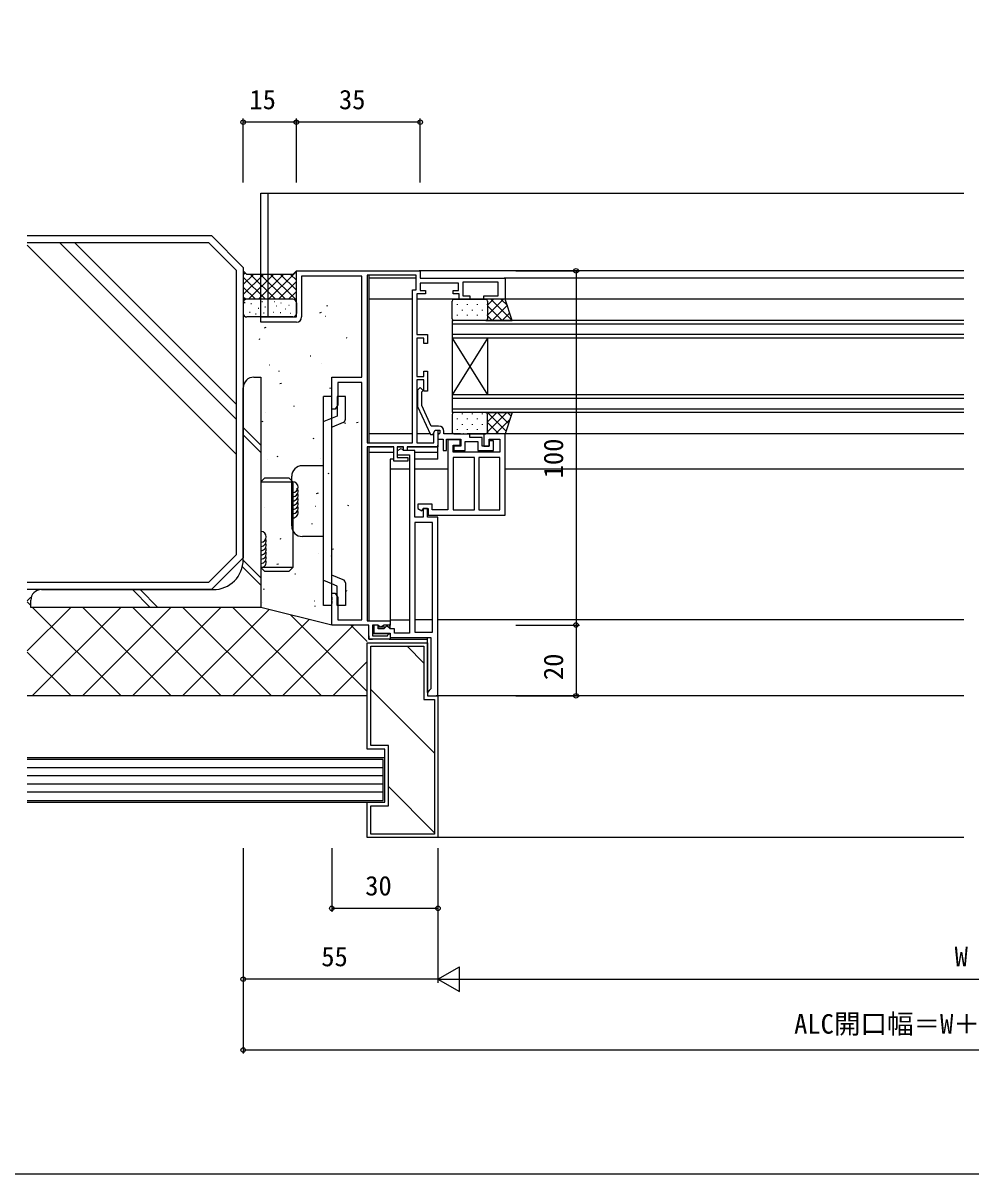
# Model space of a CAD drawing. Units: millimetres, scale not verified. Extents: x -437 to 438, y -344 to 341.
# Drawn here: x -120 to 147.8, y -343.5 to -18.5 of the extents above; entities that cross this region are included whole.
import ezdxf
from ezdxf.enums import TextEntityAlignment as Align

# ---------------------------------------------------------------- set-up
doc = ezdxf.new("R2010")
doc.units = ezdxf.units.MM
doc.header["$LTSCALE"] = 2
for name, color, linetype in [('0-2_YKK_11', 7, 'Continuous'), ('0-3_YKK_12', 2, 'Continuous'), ('0-4_YKK_13', 4, 'Continuous'), ('0-5_YKK_D', 6, 'Continuous'), ('0-6_YKK_ZWAK', 7, 'Continuous'), ('0-7_YSS_K', 3, 'Continuous')]:
    doc.layers.add(name, color=color, linetype=linetype)
doc.styles.add('ＭＳ ゴシック', font='')
doc.styles.get('ＭＳ ゴシック').set_extended_font_data('MS Gothic')

msp = doc.modelspace()

# ---------------------------------------------------------------- linework, layer by layer
at = {"layer": '0-2_YKK_11'}
for points in [[(-42.8, -103), (-52.8, -103), (-52.8, -101.5), (-42.8, -101.5), (-42.8, -88.5), (-7.8, -88.5), (-7.8, -90.5), (16.2, -90.5), (16.2, -96.5), (10.2, -96.5), (10.2, -95.5), (14.2, -95.5), (14.2, -91.7), (4.2, -91.7), (4.2, -95.5), (6.2, -95.5), (6.2, -96.5), (3.2, -96.5), (3.2, -95), (1.5, -95), (1.5, -94), (3, -94), (3, -92), (-7.8, -92), (-7.8, -94), (-6.3, -94), (-6.3, -95), (-8.8, -95), (-8.8, -106.5), (-5.8, -106.5), (-5.8, -109), (-6.8, -109), (-6.8, -107.5), (-8.8, -107.5), (-8.8, -118.3), (-6.8, -118.3), (-6.8, -116.8), (-5.8, -116.8), (-5.8, -122.5), (-6.8, -122.5)], [(-24.3, -187), (-24.3, -120), (-31.1, -120), (-31.1, -126.288), (-31.8, -127.5), (-32.8, -127.5), (-32.8, -118.5), (-24.3, -118.5), (-24.3, -90), (-41.3, -90), (-41.3, -101.5)], [(-6.8, -122.5), (-6.8, -119.3), (-8.8, -119.3), (-8.8, -137), (-4, -137), (-4, -134.193), (-3.6, -133.5), (-2.8, -133.5), (-2.8, -138.2), (-11.5, -138.2), (-11.5, -139.2), (-12.5, -139.2), (-12.5, -138.2), (-14.3, -138.2), (-14.3, -141.2), (-11.3, -141.2), (-11.3, -142.2), (-15.3, -142.2), (-15.3, -138.2), (-22.8, -138.2), (-22.8, -187.3), (-16.3, -187.3), (-16.3, -188.5), (-17.98, -188.5), (-18.95, -189.06), (-19.4, -188.8), (-19.7, -188.5), (-21.3, -188.5), (-21.3, -191.5), (-17.062, -191.5), (-16.745, -190.951), (-16.3, -191.07), (-16.3, -192.5), (-22.3, -192.5), (-22.3, -188.5), (-32.8, -188.5), (-32.8, -182.458), (-32.68, -182.275), (-32.68, -181.725), (-32.8, -181.542)], [(-2.6, -132.3), (-4.688, -132.3), (-7.4, -126.484), (-7.4, -122.649), (-6.976, -122.224), (-7.824, -121.376), (-8.6, -122.151), (-8.6, -126.75)], [(-8.6, -126.75), (-4.893, -134.7), (-4.293, -134.7), (-3.6, -133.5), (-2.3, -133.5), (-2.3, -134.3), (-2.5, -134.5), (-2.8, -134.8), (-2.8, -136), (-1.3, -136), (-1.3, -139.2), (-0.4, -139.2), (-0.4, -136), (3.7, -136), (3.7, -138), (1.7, -138), (1.7, -139.2), (4.9, -139.2), (4.9, -136.7), (8.5, -136.7), (8.5, -139.2), (12.9, -139.2), (12.9, -136.5), (11.7, -136.5), (11.7, -138), (9.7, -138), (9.7, -135.5), (6.2, -135.5), (6.2, -134.5), (5.458, -134.5), (5.275, -134.62), (4.725, -134.62), (4.542, -134.5), (4.458, -134.5), (4.275, -134.62), (3.725, -134.62), (3.542, -134.5), (-1.1, -134.5), (-1.1, -133.8)], [(-32.8, -181.542), (-32.8, -181.458), (-32.68, -181.275), (-32.68, -180.725), (-32.8, -180.542), (-32.8, -179.5), (-31.8, -179.5), (-31.1, -180.712), (-31.1, -187), (-24.3, -187)]]:
    msp.add_lwpolyline(points, dxfattribs=at)
for points in [[(-22.8, -89.7), (-22.8, -137), (-10, -137), (-10, -93.8), (-9, -93.8), (-9, -89.7)], [(16.2, -157.5), (16.2, -134.5), (10.2, -134.5), (10.2, -138), (11.7, -138), (11.7, -136), (14.7, -136), (14.7, -139.7), (1.5, -139.7), (1.5, -137.7), (3.5, -137.7), (3.5, -136.2), (0, -136.2), (0, -156), (-4.4, -156), (-4.4, -154.4), (-8.5, -154.4), (-8.5, -155.547), (-7.352, -156.21), (-7, -155.6), (-5.6, -155.6), (-5.6, -157.5)], [(-2.8, -208.5), (-2.8, -158), (-5.8, -158), (-5.8, -155.6), (-7, -155.6), (-7, -158), (-9.3, -158), (-9.3, -139.2), (-12.504, -139.2), (-12.8, -138.95), (-13.246, -138.74), (-14.3, -139.349), (-14.3, -140.4), (-10.8, -140.4), (-10.8, -190.8), (-15.1, -190.8), (-15.1, -189.6), (-16.3, -189.6), (-16.6, -189.3), (-17.1, -188.8), (-17.3, -188.8), (-17.8, -189.3), (-18.1, -189.6), (-19.7, -189.6), (-19.7, -188.5), (-20.9, -188.5), (-20.9, -190.8), (-16.3, -190.8), (-16.3, -192), (-4.8, -192), (-4.8, -206.5), (-5.3, -207), (-5.8, -207.5), (-5.8, -208.5)], [(7.5, -156), (7.5, -141.2), (1.5, -141.2), (1.5, -156)], [(14.7, -156), (14.7, -141.2), (8.7, -141.2), (8.7, -156)], [(-4.3, -190.5), (-4.3, -159.5), (-9.3, -159.5), (-9.3, -190.5)]]:
    msp.add_lwpolyline(points, close=True, dxfattribs=at)
for centre, start, end in [((-42.8, -101.5), 270.00001, 359.99999), ((-2.6, -133.8), 0.00001, 89.99999)]:
    msp.add_arc(centre, 1.5, start, end, dxfattribs=at)
at = {"layer": '0-3_YKK_12'}
for p, q in [((-52.8, -66.5), (145.7, -66.5)), ((-22.3, -89.7), (-22.3, -137)), ((-9.2, -90.5), (-22.3, -90.5)), ((145.7, -88.5), (-8.1, -88.5)), ((145.7, -90.5), (15.9, -90.5)), ((-10, -96.5), (-22.3, -96.5)), ((4.5, -96.5), (-8.8, -96.5)), ((10.7, -96.5), (5.9, -96.5)), ((145.7, -96.5), (15.2, -96.5)), ((1.2, -102.5), (1.2, -128.5)), ((145.7, -102.5), (1.2, -102.5)), ((145.7, -103.5), (1.2, -103.5)), ((145.7, -106.5), (1.2, -106.5)), ((11.2, -107.5), (1.2, -123.5)), ((1.2, -107.5), (11.2, -123.5)), ((145.7, -107.5), (1.2, -107.5)), ((11.2, -107.5), (11.2, -123.5)), ((145.7, -123.5), (1.2, -123.5)), ((145.7, -124.5), (1.2, -124.5)), ((145.7, -127.5), (1.2, -127.5)), ((145.7, -128.5), (1.2, -128.5)), ((-10, -134.5), (-22.3, -134.5)), ((-4.974, -134.5), (-8.8, -134.5)), ((-4, -134.5), (-4.177, -134.5)), ((10.7, -134.5), (5.9, -134.5)), ((145.7, -134.5), (15.7, -134.5)), ((-22.3, -138.2), (-22.3, -187.3)), ((-22.3, -138.2), (-15.6, -138.2)), ((-22.3, -139.7), (-15.3, -139.7)), ((-14, -138.2), (-12.8, -138.2)), ((-11.2, -138.2), (-2.8, -138.2)), ((-9.3, -139.7), (-2.8, -139.7)), ((-2.8, -141.7), (-2.8, -137.7)), ((-16.3, -141.7), (-16.3, -187.6)), ((-15.166, -141.7), (-16.3, -141.7)), ((-2.8, -141.7), (-9.3, -141.7)), ((-10.8, -144.5), (-16.3, -144.5)), ((0, -144.5), (-9.3, -144.5)), ((145.7, -144.5), (16.2, -144.5)), ((-16.6, -188.5), (-16.3, -188.5)), ((-16.3, -187), (-10.8, -187)), ((-16.3, -189.6), (-16.3, -188.2)), ((-4.3, -187), (-9.3, -187)), ((145.7, -187), (-2.8, -187)), ((-20.9, -189.1), (-21.3, -189.1)), ((-16.317, -191), (-21.3, -191)), ((-17.758, -189.1), (-19.7, -189.1)), ((-16.3, -189.1), (-16.642, -189.1)), ((-16.6, -192.5), (-5.8, -192.5)), ((-5.8, -207.5), (-5.8, -192)), ((145.7, -208.5), (-3.3, -208.5))]:
    msp.add_line(p, q, dxfattribs=at)
for points in [[(-52.8, -102.25), (-52.8, -89.5), (-52.8, -66.5)], [(-50.8, -101.5), (-50.8, -89.5), (-50.8, -66.5)], [(-22.3, -191.5), (-22.3, -192.5), (-21.3, -192.5)], [(-5.8, -208), (-5.8, -208.5), (-5.3, -208.5)]]:
    msp.add_lwpolyline(points, dxfattribs=at)
at = {"layer": '0-4_YKK_13'}
for p, q in [((1.2, -102), (1.2, -97)), ((1.7, -96.5), (10.7, -96.5)), ((4.03, -96.5), (4.03, -96.64)), ((6.86, -96.5), (6.86, -96.64)), ((9.69, -96.5), (9.69, -96.64)), ((16.2, -96.5), (10.7, -96.5)), ((11.2, -98.157), (12.857, -96.5)), ((11.2, -100.985), (15.685, -96.5)), ((11.2, -97), (11.2, -102)), ((12.171, -96.5), (18.171, -102.5)), ((14.999, -96.5), (16.801, -98.302)), ((2.615, -97.855), (2.615, -98.055)), ((4.03, -99.47), (4.03, -99.67)), ((5.445, -97.855), (5.445, -98.055)), ((6.86, -99.47), (6.86, -99.67)), ((8.275, -97.855), (8.275, -98.055)), ((9.69, -99.47), (9.69, -99.67)), ((11.105, -97.855), (11.105, -98.055)), ((11.2, -98.358), (15.342, -102.5)), ((12.514, -102.5), (16.778, -98.235)), ((15.342, -102.5), (17.486, -100.357)), ((10.7, -102.5), (1.7, -102.5)), ((2.615, -100.885), (2.615, -101.085)), ((5.445, -100.885), (5.445, -101.085)), ((8.275, -100.885), (8.275, -101.085)), ((11.105, -100.885), (11.105, -101.085)), ((11.2, -101.186), (12.514, -102.5)), ((18.171, -102.5), (18.193, -102.478)), ((-35.103, -183), (-35.097, -124)), ((-32.8, -124), (-35.097, -124)), ((-32.803, -183), (-32.802, -124)), ((-31.226, -124), (-31.226, -129.5)), ((-28.926, -124), (-31.226, -124)), ((-28.926, -130.377), (-28.925, -124)), ((1.2, -129), (1.2, -134)), ((10.7, -128.5), (1.7, -128.5)), ((4.03, -128.77), (4.03, -128.97)), ((6.86, -128.77), (6.86, -128.97)), ((9.69, -128.77), (9.69, -128.97)), ((10.919, -128.551), (10.97, -128.5)), ((11.2, -131.098), (13.798, -128.5)), ((11.2, -133.926), (16.626, -128.5)), ((11.2, -134), (11.2, -129)), ((11.229, -128.5), (16.457, -133.728)), ((14.058, -128.5), (17.164, -131.607)), ((16.886, -128.5), (17.872, -129.485)), ((-29.552, -131.304), (-32.726, -132.587)), ((2.615, -130.185), (2.615, -130.385)), ((2.615, -133.215), (2.615, -133.415)), ((4.03, -131.8), (4.03, -132)), ((5.445, -130.185), (5.445, -130.385)), ((5.445, -133.215), (5.445, -133.415)), ((6.86, -131.8), (6.86, -132)), ((8.275, -130.185), (8.275, -130.385)), ((8.275, -133.215), (8.275, -133.415)), ((9.69, -131.8), (9.69, -132)), ((11.105, -130.185), (11.105, -130.385)), ((11.105, -133.215), (11.105, -133.415)), ((11.2, -131.299), (14.401, -134.5)), ((13.455, -134.5), (17.573, -130.382)), ((1.7, -134.5), (10.7, -134.5)), ((16.2, -134.5), (10.7, -134.5)), ((11.187, -134.114), (11.573, -134.5)), ((-35.102, -143.5), (-41.101, -143.5)), ((-44.102, -160.499), (-44.102, -146.5)), ((-35.104, -163.5), (-41.102, -163.499)), ((-29.554, -175.695), (-32.729, -174.412)), ((-32.729, -176.893), (-35.029, -175.963)), ((-31.229, -177.499), (-32.729, -176.893)), ((-31.229, -182.999), (-31.229, -177.499)), ((-28.929, -176.622), (-28.929, -183)), ((-32.803, -183), (-35.103, -182.999)), ((-28.929, -183), (-31.229, -183))]:
    msp.add_line(p, q, dxfattribs=at)
for points in [[(10.7, -102.5), (18.2, -102.5), (16.2, -96.5)], [(-31.226, -129.5), (-32.726, -130.106), (-35.026, -131.035)], [(10.7, -128.5), (18.2, -128.5), (16.2, -134.5)]]:
    msp.add_lwpolyline(points, dxfattribs=at)
for centre, radius, start, end in [((1.7, -97), 0.5, 90, 180), ((10.7, -97), 0.5, 0, 90), ((1.7, -102), 0.5, 180, 270), ((10.7, -102), 0.5, 270, 0), ((1.7, -129), 0.5, 90, 180), ((10.7, -129), 0.5, 0, 90), ((-29.926, -130.377), 1, 291.99783, 0), ((1.7, -134), 0.5, 180, 270), ((10.7, -134), 0.5, 270, 0), ((-41.102, -146.5), 3, 89.99873, 179.99878), ((-41.102, -160.499), 3, 179.99878, 269.99845), ((-29.929, -176.622), 1, 0, 67.99665)]:
    msp.add_arc(centre, radius, start, end, dxfattribs=at)
at = {"layer": '0-5_YKK_D'}
for p, q in [((-57.8, -63.5), (-57.8, -45.5)), ((-42.8, -63.5), (-42.8, -45.5)), ((-42.8, -63.5), (-42.8, -45.5)), ((-7.8, -63.5), (-7.8, -45.5)), ((-42.8, -46.5), (-57.8, -46.5)), ((-7.8, -46.5), (-42.8, -46.5)), ((19.2, -88.5), (37.2, -88.5)), ((36.2, -88.5), (36.2, -188.5)), ((19.2, -188.5), (37.2, -188.5)), ((19.2, -188.5), (37.2, -188.5)), ((36.2, -188.5), (36.2, -208.5)), ((19.2, -208.5), (37.2, -208.5)), ((-57.8, -251.5), (-57.8, -309.5)), ((-57.8, -251.5), (-57.8, -289.5)), ((-32.8, -251.5), (-32.8, -269.5)), ((-2.8, -251.5), (-2.8, -269.5)), ((-2.8, -251.5), (-2.8, -289.5)), ((-2.8, -251.5), (-2.8, -289.5)), ((-2.8, -268.5), (-32.8, -268.5)), ((-2.8, -288.5), (3.262, -285)), ((3.262, -292), (3.262, -285)), ((-2.8, -288.5), (-57.8, -288.5)), ((-2.8, -288.5), (3.262, -292)), ((-2.8, -288.5), (9.324, -288.5)), ((4.2, -288.5), (290.2, -288.5)), ((352.2, -308.5), (-57.8, -308.5))]:
    msp.add_line(p, q, dxfattribs=at)
for centre in [(-57.8, -46.5), (-42.8, -46.5), (-42.8, -46.5), (-7.8, -46.5), (36.2, -88.5), (36.2, -188.5), (36.2, -188.5), (36.2, -208.5), (-32.8, -268.5), (-2.8, -268.5), (-57.8, -288.5), (-57.8, -308.5)]:
    msp.add_circle(centre, 0.637, dxfattribs=at)
at = {"layer": '0-6_YKK_ZWAK'}
msp.add_lwpolyline([(-436.8, -343.5), (438.2, -343.5), (438.2, 306.5)], dxfattribs=at)
at = {"layer": '0-7_YSS_K'}
for p, q in [((-109.67, -80.5), (-59.8, -130.37)), ((-105.428, -80.5), (-59.8, -126.128)), ((-118.8, -81.27), (-59.8, -140.27)), ((-57.8, -88.5), (-56.8, -89.5)), ((-57.8, -89.529), (-57.286, -89.014)), ((-57.8, -92.357), (-54.943, -89.5)), ((-57.8, -95.186), (-52.114, -89.5)), ((-51.543, -96.505), (-57.8, -90.249)), ((-43.8, -89.5), (-56.8, -89.5)), ((-56.287, -96.501), (-49.286, -89.5)), ((-48.713, -96.508), (-55.72, -89.5)), ((-53.461, -96.504), (-46.457, -89.5)), ((-45.882, -96.51), (-52.892, -89.5)), ((-50.635, -96.506), (-42.8, -88.671)), ((-43.051, -96.512), (-50.063, -89.5)), ((-42.8, -93.935), (-47.235, -89.5)), ((-42.8, -91.107), (-44.407, -89.5)), ((-42.8, -88.5), (-43.8, -89.5)), ((-54.374, -96.503), (-57.8, -93.077)), ((-47.809, -96.508), (-42.8, -91.499)), ((-57.205, -96.501), (-57.8, -95.906)), ((-43.8, -96.5), (-57.8, -96.5)), ((-57.8, -97.5), (-57.8, -100.5)), ((-52.316, -97.202), (-52.516, -97.202)), ((-49.031, -97.177), (-48.931, -97.177)), ((-49.031, -97.177), (-48.931, -97.177)), ((-44.983, -96.511), (-42.8, -94.328)), ((-42.8, -97.5), (-42.8, -100.5)), ((-57.301, -97.529), (-57.501, -97.529)), ((-55.871, -100.225), (-56.071, -100.225)), ((-55.462, -97.815), (-55.662, -97.815)), ((-54.114, -100.675), (-54.314, -100.675)), ((-53.378, -99.081), (-53.578, -99.081)), ((-51.907, -100.47), (-52.107, -100.47)), ((-51.499, -98.714), (-51.699, -98.714)), ((-49.275, -100.182), (-49.175, -100.182)), ((-48.381, -98.314), (-48.281, -98.314)), ((-47.325, -100.263), (-47.225, -100.263)), ((-47.162, -97.543), (-47.062, -97.543)), ((-45.943, -99.207), (-45.843, -99.207)), ((-44.928, -98.152), (-44.828, -98.152)), ((-44.44, -100.425), (-44.34, -100.425)), ((-36.205, -100.295), (-35.723, -100.164)), ((-34.243, -98.249), (-34.006, -98.327)), ((-43.8, -101.5), (-56.8, -101.5)), ((-34.519, -101.263), (-34.469, -101.261)), ((-51.763, -104.534), (-51.281, -104.403)), ((-53.362, -107.683), (-53.125, -107.762)), ((-28.729, -107.307), (-28.492, -107.386)), ((-38.927, -112.446), (-38.69, -112.524)), ((-50.34, -114.998), (-50.29, -114.997)), ((-47.848, -116.742), (-47.61, -116.821)), ((-35.794, -114.683), (-35.744, -114.682)), ((-47.459, -120.292), (-46.977, -120.161)), ((-24.493, -117.208), (-24.3, -117.272)), ((-57.8, -170), (-57.8, -121.5)), ((-33.413, -121.505), (-33.176, -121.583)), ((-43.612, -126.643), (-43.374, -126.721)), ((-51.615, -128.419), (-51.565, -128.418)), ((-35.069, -128.061), (-35.019, -128.06)), ((-52.8, -137.672), (-57.8, -132.672)), ((-52.532, -130.94), (-52.294, -131.018)), ((-29.177, -131.405), (-28.939, -131.484)), ((-25.813, -131.325), (-25.33, -131.193)), ((-52.8, -139.795), (-57.8, -134.795)), ((-38.097, -135.702), (-37.86, -135.78)), ((-50.89, -141.797), (-50.84, -141.796)), ((-48.296, -140.84), (-48.058, -140.919)), ((-36.094, -141.476), (-36.044, -141.475)), ((-33.861, -145.603), (-33.624, -145.681)), ((-52.8, -148.05), (-52.8, -172.282)), ((-43.8, -148.05), (-43.8, -172.281)), ((-42.781, -149.899), (-42.544, -149.978)), ((-37.067, -151.321), (-36.585, -151.19)), ((-52.8, -155.097), (-52.742, -155.116)), ((-51.915, -155.212), (-51.865, -155.211)), ((-37.368, -154.897), (-37.318, -154.896)), ((-28.347, -154.662), (-28.109, -154.74)), ((-38.545, -159.8), (-38.308, -159.878)), ((-47.465, -164.096), (-47.228, -164.175)), ((-36.643, -168.274), (-36.593, -168.273)), ((-33.031, -168.859), (-32.793, -168.937)), ((-32.763, -167.079), (-32.281, -166.948)), ((-52.8, -177.272), (-58.045, -172.026)), ((-52.8, -175.149), (-57.801, -170.147)), ((-48.321, -171.318), (-47.839, -171.187)), ((-43.229, -173.997), (-42.992, -174.076)), ((-114.8, -178.5), (-66.3, -178.5)), ((-84.048, -183.5), (-89.048, -178.5)), ((-81.925, -183.5), (-86.925, -178.5)), ((-52.149, -178.294), (-51.912, -178.372)), ((-118.8, -181.642), (-117.8, -180.642)), ((-117.8, -182.984), (-118.8, -181.984)), ((-37.668, -181.69), (-37.618, -181.689)), ((-28.794, -178.76), (-28.557, -178.838)), ((-118.8, -195.784), (-106.516, -183.5)), ((-117.374, -208.5), (-92.374, -183.5)), ((-92.284, -208.5), (-117.284, -183.5)), ((-103.232, -208.5), (-78.232, -183.5)), ((-78.142, -208.5), (-103.142, -183.5)), ((-89.09, -208.5), (-64.09, -183.5)), ((-64, -208.5), (-89, -183.5)), ((-74.948, -208.5), (-50.518, -184.07)), ((-49.857, -208.5), (-74.857, -183.5)), ((-35.715, -208.5), (-60.715, -183.5)), ((-52.465, -182.01), (-52.415, -182.009)), ((-37.715, -183.056), (-37.477, -183.134)), ((-60.806, -208.5), (-39.205, -186.899)), ((-46.664, -208.5), (-26.664, -188.5)), ((-22.8, -207.273), (-44.498, -185.576)), ((-22.8, -193.131), (-27.431, -188.5)), ((-11.527, -194.5), (-6.8, -199.227)), ((-106.426, -208.5), (-118.8, -196.126)), ((-32.521, -208.5), (-22.8, -198.779)), ((-21.8, -206.678), (-3.8, -224.678)), ((-22.8, -208.5), (-118.8, -208.5)), ((-18.3, -228.8), (-118.8, -228.8)), ((-18.3, -231.1), (-118.8, -231.1)), ((-18.3, -233.4), (-118.8, -233.4)), ((-18.3, -235.7), (-118.8, -235.7)), ((-16.8, -234.128), (-3.8, -247.128)), ((145.7, -248.5), (-2.8, -248.5))]:
    msp.add_line(p, q, dxfattribs=at)
for points in [[(-118.8, -78.5), (-66.8, -78.5), (-57.8, -87.5), (-57.8, -169.5), (-66.8, -178.5), (-118.8, -178.5)], [(-118.8, -80.5), (-67.628, -80.5), (-59.8, -88.328), (-59.8, -168.672), (-67.628, -176.5), (-118.8, -176.5)], [(-54.8, -118.5), (-52.8, -118.5), (-52.8, -183.5), (-117.8, -183.5), (-117.8, -181.5)], [(-32.3, -188.5), (-32.8, -188.5), (-52.8, -183.5)], [(-118.8, -238.5), (-17.8, -238.5), (-17.8, -226), (-118.8, -226)], [(-118.8, -238), (-18.3, -238), (-18.3, -226.5), (-118.8, -226.5)]]:
    msp.add_lwpolyline(points, dxfattribs=at)
for points in [[(-52.8, -148.05), (-43.8, -148.05), (-44.8, -147.05), (-51.8, -147.05)], [(-43.8, -172.281), (-52.8, -172.282), (-51.8, -173.282), (-44.8, -173.281)], [(-22.8, -193.5), (-5.8, -193.5), (-5.8, -208.5), (-2.8, -208.5), (-2.8, -248.5), (-22.8, -248.5), (-22.8, -238.5), (-17.8, -238.5), (-17.8, -223.5), (-22.8, -223.5)], [(-21.8, -194.5), (-6.8, -194.5), (-6.8, -209.5), (-3.8, -209.5), (-3.8, -247.5), (-21.8, -247.5), (-21.8, -239.5), (-16.8, -239.5), (-16.8, -222.5), (-21.8, -222.5)]]:
    msp.add_lwpolyline(points, close=True, dxfattribs=at)
for centre, radius, start, end in [((-56.8, -97.5), 1, 90, 180), ((-43.8, -97.5), 1, 0, 90), ((-56.8, -100.5), 1, 180, 270), ((-43.8, -100.5), 1, 270, 0), ((-54.8, -121.5), 3, 90, 180), ((-43.8, -149.55), 1.5, 270, 90), ((-43.8, -150.75), 1.5, 270, 23.57818), ((-43.8, -151.95), 1.5, 270, 23.57818), ((-43.8, -153.15), 1.5, 270, 23.57818), ((-43.8, -154.35), 1.5, 270, 23.57818), ((-43.8, -155.55), 1.5, 270, 23.57818), ((-43.8, -156.75), 1.5, 270, 23.57818), ((-52.8, -163.582), 1.5, 270, 90), ((-52.8, -164.782), 1.5, 270, 23.57818), ((-52.8, -165.982), 1.5, 270, 23.57818), ((-52.8, -167.182), 1.5, 270, 23.57818), ((-52.8, -168.382), 1.5, 270, 23.57818), ((-52.8, -169.582), 1.5, 270, 23.57818), ((-66.3, -170), 8.5, 270, 0), ((-52.8, -170.782), 1.5, 270, 23.57818), ((-114.8, -181.5), 3, 90, 180)]:
    msp.add_arc(centre, radius, start, end, dxfattribs=at)

# ---------------------------------------------------------------- texts
at = {"layer": '0-5_YKK_D', "style": 'ＭＳ ゴシック'}
for s, p in [('15', (-56.053, -44.5)), ('35', (-30.755, -44.5)), ('30', (-23.34, -266.5)), ('W', (143.152, -286.5)), ('55', (-35.755, -286.5)), ('ALC開口幅＝W＋110', (97.811, -305.52))]:
    msp.add_text(s, height=5.499, dxfattribs=at).set_placement(p, align=Align.BOTTOM_LEFT)
for s, p in [('100', (34.2, -147.065)), ('20', (34.2, -204.04))]:
    msp.add_text(s, height=5.499, rotation=90, dxfattribs=at).set_placement(p, align=Align.BOTTOM_LEFT)

doc.saveas('drawing.dxf')
